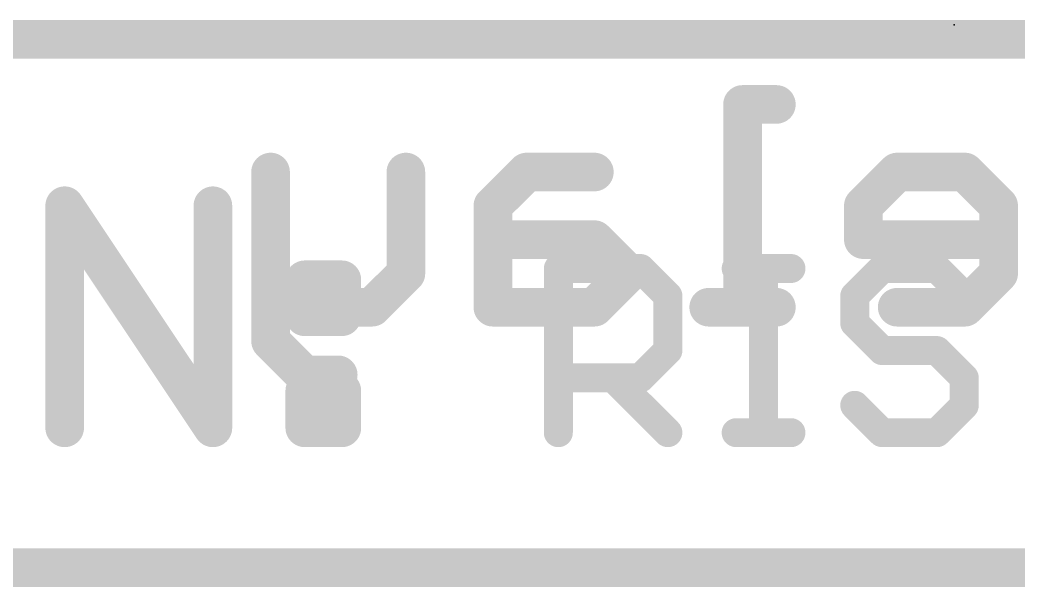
# Model space of a CAD drawing. Extents: x -31 to 86, y -14 to 53.
# Drawn here: x 20.04 to 25.29, y -0.1 to 2.88 of the extents above; entities that cross this region are included whole.
import ezdxf

# ---------------------------------------------------------------- set-up
doc = ezdxf.new("R2010")
doc.units = 0
for name, color, linetype in [('20', 53, 'CONTINUOUS'), ('21', 41, 'CONTINUOUS'), ('22', 40, 'CONTINUOUS'), ('24', 53, 'CONTINUOUS')]:
    doc.layers.add(name, color=color, linetype=linetype)

msp = doc.modelspace()

# ---------------------------------------------------------------- linework, layer by layer
at = {"layer": '20', "const_width": 0.2032}
msp.add_lwpolyline([(2.54, 0), (59.69, 0)], dxfattribs=at)
at = {"layer": '21'}
for points, const_width in [([(29.81, 2.7825), (13.87, 2.7825)], 0.2032), ([(20.2758, 0.7366), (20.2758, 1.906)], 0.2032), ([(20.2758, 1.906), (21.0554, 0.7366)], 0.2032), ([(21.0554, 0.7366), (21.0554, 1.906)], 0.2032), ([(22.8727, 0.7112), (22.8727, 1.5755)], 0.1524), ([(22.8727, 1.5755), (23.3049, 1.5755)], 0.1524), ([(23.3049, 1.5755), (23.4489, 1.4315)], 0.1524), ([(23.8082, 1.5755), (24.0963, 1.5755)], 0.1524), ([(23.9523, 0.7112), (23.9523, 1.5755)], 0.1524), ([(24.576, 1.5755), (24.4319, 1.4315)], 0.1524), ([(24.8641, 1.5755), (24.576, 1.5755)], 0.1524), ([(25.0081, 1.4315), (24.8641, 1.5755)], 0.1524), ([(21.5388, 1.5162), (21.7337, 1.5162)], 0.2032), ([(21.5388, 1.3213), (21.5388, 1.5162)], 0.2032), ([(21.7337, 1.5162), (21.7337, 1.3213)], 0.2032), ([(23.4489, 1.4315), (23.4489, 1.1434)], 0.1524), ([(24.4319, 1.4315), (24.4319, 1.2874)], 0.1524), ([(21.7337, 1.3213), (21.5388, 1.3213)], 0.2032), ([(24.4319, 1.2874), (24.576, 1.1434)], 0.1524), ([(23.4489, 1.1434), (23.3049, 0.9993)], 0.1524), ([(24.576, 1.1434), (24.8641, 1.1434)], 0.1524), ([(24.8641, 1.1434), (25.0081, 0.9993)], 0.1524), ([(23.3049, 0.9993), (22.8727, 0.9993)], 0.1524), ([(23.1608, 0.9993), (23.4489, 0.7112)], 0.1524), ([(25.0081, 0.9993), (25.0081, 0.8553)], 0.1524), ([(21.5388, 0.9315), (21.7337, 0.9315)], 0.2032), ([(21.5388, 0.7366), (21.5388, 0.9315)], 0.2032), ([(21.7337, 0.9315), (21.7337, 0.7366)], 0.2032), ([(24.576, 0.7112), (24.4319, 0.8553)], 0.1524), ([(25.0081, 0.8553), (24.8641, 0.7112)], 0.1524), ([(21.7337, 0.7366), (21.5388, 0.7366)], 0.2032), ([(23.8082, 0.7112), (24.0963, 0.7112)], 0.1524), ([(24.8641, 0.7112), (24.576, 0.7112)], 0.1524)]:
    msp.add_lwpolyline(points, dxfattribs=dict(at, const_width=const_width))
for points, const_width in [([(20.3266, 1.906, 1), (20.225, 1.906)], 0.1016), ([(20.3181, 1.9342, 1), (20.2335, 1.8778)], 0.1016), ([(21.1062, 1.906, 1), (21.0046, 1.906)], 0.1016), ([(22.9108, 1.5755, 1), (22.8346, 1.5755)], 0.0762), ([(22.8727, 1.6136, 1), (22.8727, 1.5374)], 0.0762), ([(23.3318, 1.6025, 1), (23.2779, 1.5486)], 0.0762), ([(23.3049, 1.5374, 1), (23.3049, 1.6136)], 0.0762), ([(23.8082, 1.6136, 1), (23.8082, 1.5374)], 0.0762), ([(23.9904, 1.5755, 1), (23.9142, 1.5755)], 0.0762), ([(24.0963, 1.5374, 1), (24.0963, 1.6136)], 0.0762), ([(24.576, 1.6136, 1), (24.576, 1.5374)], 0.0762), ([(24.6029, 1.5486, 1), (24.549, 1.6025)], 0.0762), ([(24.891, 1.6025, 1), (24.8371, 1.5486)], 0.0762), ([(24.8641, 1.5374, 1), (24.8641, 1.6136)], 0.0762), ([(21.5388, 1.567, 1), (21.5388, 1.4654)], 0.1016), ([(21.5896, 1.5162, 1), (21.488, 1.5162)], 0.1016), ([(21.7845, 1.5162, 1), (21.6829, 1.5162)], 0.1016), ([(21.7337, 1.4654, 1), (21.7337, 1.567)], 0.1016), ([(23.487, 1.4315, 1), (23.4108, 1.4315)], 0.0762), ([(23.422, 1.4045, 1), (23.4759, 1.4584)], 0.0762), ([(24.47, 1.4315, 1), (24.3938, 1.4315)], 0.0762), ([(24.405, 1.4584, 1), (24.4588, 1.4045)], 0.0762), ([(24.9812, 1.4045, 1), (25.0351, 1.4584)], 0.0762), ([(21.5388, 1.3721, 1), (21.5388, 1.2705)], 0.1016), ([(21.7337, 1.2705, 1), (21.7337, 1.3721)], 0.1016), ([(21.488, 1.3213, 1), (21.5896, 1.3213)], 0.1016), ([(21.6829, 1.3213, 1), (21.7845, 1.3213)], 0.1016), ([(24.4588, 1.3144, 1), (24.405, 1.2605)], 0.0762), ([(24.3938, 1.2874, 1), (24.47, 1.2874)], 0.0762), ([(23.4759, 1.1164, 1), (23.422, 1.1703)], 0.0762), ([(24.576, 1.1815, 1), (24.576, 1.1053)], 0.0762), ([(24.549, 1.1164, 1), (24.6029, 1.1703)], 0.0762), ([(24.891, 1.1703, 1), (24.8371, 1.1164)], 0.0762), ([(24.8641, 1.1053, 1), (24.8641, 1.1815)], 0.0762), ([(23.4108, 1.1434, 1), (23.487, 1.1434)], 0.0762), ([(22.8727, 1.0374, 1), (22.8727, 0.9612)], 0.0762), ([(23.1878, 1.0263, 1), (23.1339, 0.9724)], 0.0762), ([(23.2779, 1.0263, 1), (23.3318, 0.9724)], 0.0762), ([(23.3049, 0.9612, 1), (23.3049, 1.0374)], 0.0762), ([(25.0462, 0.9993, 1), (24.97, 0.9993)], 0.0762), ([(24.9812, 0.9724, 1), (25.0351, 1.0263)], 0.0762), ([(21.5388, 0.9823, 1), (21.5388, 0.8807)], 0.1016), ([(21.5896, 0.9315, 1), (21.488, 0.9315)], 0.1016), ([(21.7845, 0.9315, 1), (21.6829, 0.9315)], 0.1016), ([(21.7337, 0.8807, 1), (21.7337, 0.9823)], 0.1016), ([(24.4588, 0.8822, 1), (24.405, 0.8283)], 0.0762), ([(24.97, 0.8553, 1), (25.0462, 0.8553)], 0.0762), ([(25.0351, 0.8283, 1), (24.9812, 0.8822)], 0.0762), ([(21.0131, 0.7084, 1), (21.0977, 0.7648)], 0.1016), ([(21.5388, 0.7874, 1), (21.5388, 0.6858)], 0.1016), ([(21.7337, 0.6858, 1), (21.7337, 0.7874)], 0.1016), ([(20.225, 0.7366, 1), (20.3266, 0.7366)], 0.1016), ([(21.0046, 0.7366, 1), (21.1062, 0.7366)], 0.1016), ([(21.488, 0.7366, 1), (21.5896, 0.7366)], 0.1016), ([(21.6829, 0.7366, 1), (21.7845, 0.7366)], 0.1016), ([(22.8346, 0.7112, 1), (22.9108, 0.7112)], 0.0762), ([(23.422, 0.6843, 1), (23.4759, 0.7381)], 0.0762), ([(23.8082, 0.7493, 1), (23.8082, 0.6731)], 0.0762), ([(23.9142, 0.7112, 1), (23.9904, 0.7112)], 0.0762), ([(24.0963, 0.6731, 1), (24.0963, 0.7493)], 0.0762), ([(24.576, 0.7493, 1), (24.576, 0.6731)], 0.0762), ([(24.549, 0.6843, 1), (24.6029, 0.7381)], 0.0762), ([(24.8371, 0.7381, 1), (24.891, 0.6843)], 0.0762), ([(24.8641, 0.6731, 1), (24.8641, 0.7493)], 0.0762)]:
    msp.add_lwpolyline(points, format="xyb", dxfattribs=dict(at, const_width=const_width))
at = {"layer": '22', "const_width": 0.2032}
for points in [[(24.0196, 2.4393), (23.8417, 2.4393)], [(23.8417, 2.4393), (23.8417, 1.3716)], [(21.3588, 2.0834), (21.3588, 1.1937)], [(22.0706, 2.0834), (22.0706, 1.5495)], [(22.7062, 2.0834), (22.5282, 1.9055)], [(23.0621, 2.0834), (22.7062, 2.0834)], [(24.6552, 2.0834), (24.4772, 1.9055)], [(25.0111, 2.0834), (24.6552, 2.0834)], [(25.189, 1.9055), (25.0111, 2.0834)], [(22.5282, 1.9055), (22.5282, 1.3716)], [(24.4772, 1.9055), (24.4772, 1.7275)], [(25.189, 1.5495), (25.189, 1.9055)], [(23.0621, 1.7275), (22.5282, 1.7275)], [(23.24, 1.5495), (23.0621, 1.7275)], [(24.4772, 1.7275), (25.189, 1.7275)], [(22.0706, 1.5495), (21.8927, 1.3716)], [(23.0621, 1.3716), (23.24, 1.5495)], [(25.0111, 1.3716), (25.189, 1.5495)], [(21.8927, 1.3716), (21.3588, 1.3716)], [(22.5282, 1.3716), (23.0621, 1.3716)], [(24.0196, 1.3716), (23.6637, 1.3716)], [(24.6552, 1.3716), (25.0111, 1.3716)], [(21.3588, 1.1937), (21.5368, 1.0157)], [(21.5368, 1.0157), (21.7147, 1.0157)]]:
    msp.add_lwpolyline(points, dxfattribs=at)
at = {"layer": '22', "const_width": 0.1016}
for points in [[(23.8417, 2.4901, 1), (23.8417, 2.3885)], [(23.8925, 2.4393, 1), (23.7909, 2.4393)], [(24.0196, 2.3885, 1), (24.0196, 2.4901)], [(21.4096, 2.0834, 1), (21.308, 2.0834)], [(22.1214, 2.0834, 1), (22.0198, 2.0834)], [(22.7062, 2.1342, 1), (22.7062, 2.0326)], [(22.7421, 2.0475, 1), (22.6703, 2.1193)], [(23.0621, 2.0326, 1), (23.0621, 2.1342)], [(24.6552, 2.1342, 1), (24.6552, 2.0326)], [(24.6911, 2.0475, 1), (24.6192, 2.1193)], [(25.047, 2.1193, 1), (24.9752, 2.0475)], [(25.0111, 2.0326, 1), (25.0111, 2.1342)], [(22.579, 1.9055, 1), (22.4774, 1.9055)], [(24.528, 1.9055, 1), (24.4264, 1.9055)], [(25.2398, 1.9055, 1), (25.1382, 1.9055)], [(22.4923, 1.9414, 1), (22.5641, 1.8695)], [(24.4413, 1.9414, 1), (24.5131, 1.8695)], [(25.1531, 1.8695, 1), (25.2249, 1.9414)], [(22.5282, 1.7783, 1), (22.5282, 1.6767)], [(23.098, 1.7634, 1), (23.0262, 1.6916)], [(23.0621, 1.6767, 1), (23.0621, 1.7783)], [(24.4772, 1.7783, 1), (24.4772, 1.6767)], [(25.189, 1.6767, 1), (25.189, 1.7783)], [(24.4264, 1.7275, 1), (24.528, 1.7275)], [(22.1066, 1.5136, 1), (22.0347, 1.5855)], [(23.276, 1.5136, 1), (23.2041, 1.5855)], [(23.2041, 1.5136, 1), (23.276, 1.5855)], [(25.2249, 1.5136, 1), (25.1531, 1.5855)], [(22.0198, 1.5495, 1), (22.1214, 1.5495)], [(25.1382, 1.5495, 1), (25.2398, 1.5495)], [(21.3588, 1.4224, 1), (21.3588, 1.3208)], [(21.8927, 1.3208, 1), (21.8927, 1.4224)], [(22.5282, 1.4224, 1), (22.5282, 1.3208)], [(23.0621, 1.3208, 1), (23.0621, 1.4224)], [(23.6637, 1.4224, 1), (23.6637, 1.3208)], [(24.0196, 1.3208, 1), (24.0196, 1.4224)], [(24.6552, 1.4224, 1), (24.6552, 1.3208)], [(25.0111, 1.3208, 1), (25.0111, 1.4224)], [(21.8568, 1.4075, 1), (21.9286, 1.3357)], [(22.4774, 1.3716, 1), (22.579, 1.3716)], [(23.0262, 1.4075, 1), (23.098, 1.3357)], [(23.7909, 1.3716, 1), (23.8925, 1.3716)], [(24.9752, 1.4075, 1), (25.047, 1.3357)], [(21.3947, 1.2296, 1), (21.3229, 1.1577)], [(21.308, 1.1937, 1), (21.4096, 1.1937)], [(21.5368, 1.0665, 1), (21.5368, 0.9649)], [(21.7147, 0.9649, 1), (21.7147, 1.0665)], [(21.5009, 0.9798, 1), (21.5727, 1.0516)]]:
    msp.add_lwpolyline(points, format="xyb", dxfattribs=at)
at = {"layer": '24'}
msp.add_point((24.9555, 2.8575), dxfattribs=at)

doc.saveas('drawing.dxf')
